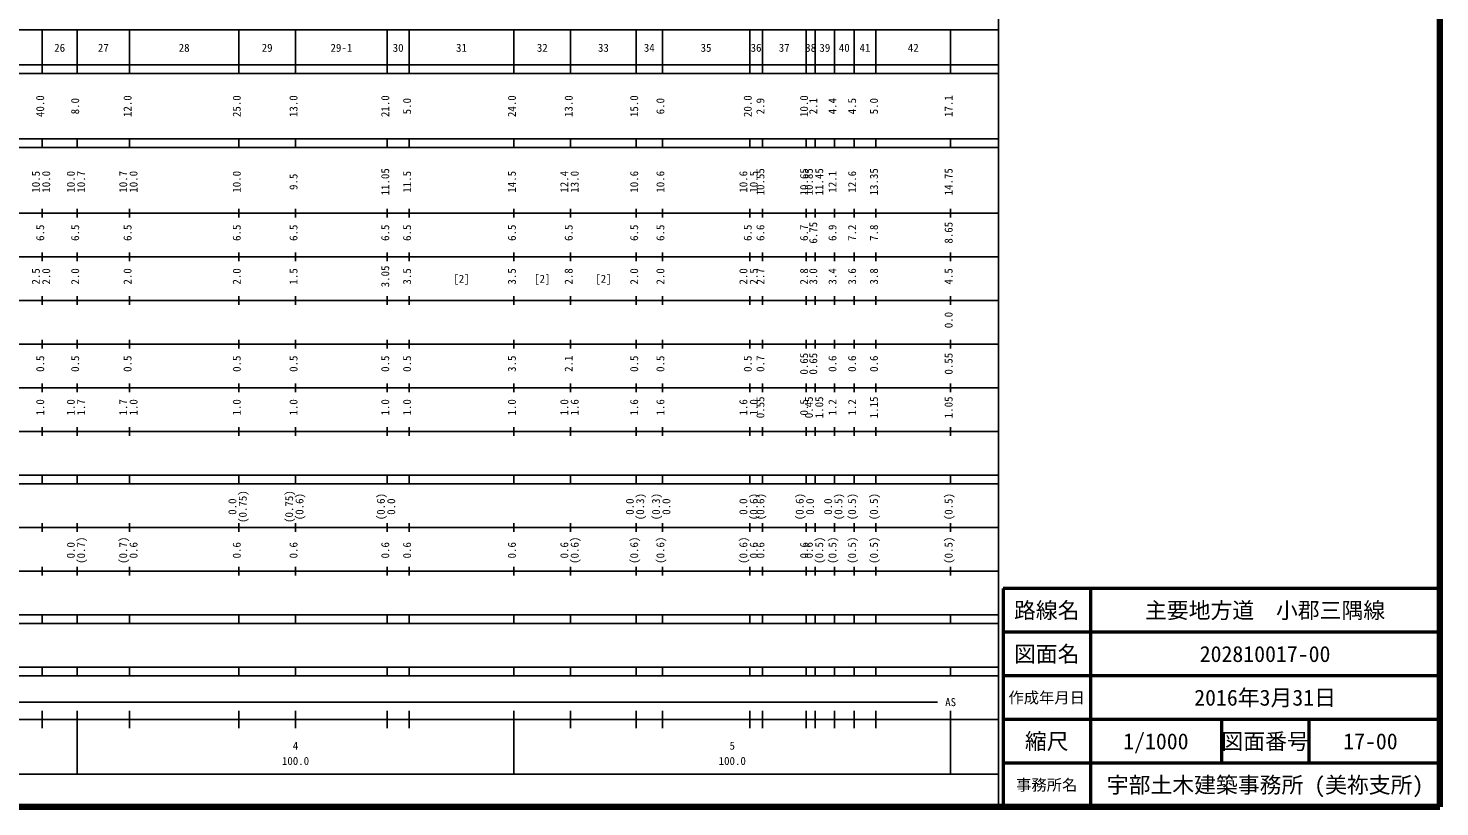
# Model space of a CAD drawing. Units: millimetres on the paper, enlarged 1000 times. Extents: x 40000 to 680000, y 20000 to 380000.
# Drawn here: x 356800 to 680000, y 20000 to 198357 of the extents above; entities that cross this region are included whole.
import ezdxf
from ezdxf.enums import TextEntityAlignment as Align

# ---------------------------------------------------------------- set-up
doc = ezdxf.new("R2010")
doc.units = ezdxf.units.MM
doc.header["$LTSCALE"] = 1000
for name, color, linetype, lineweight in [('M-TTL', 2, 'Continuous', 140), ('M-TTL-BAND', 7, 'Continuous', 25), ('M-TTL-FRAM', 2, 'Continuous', 50), ('M-TTL-LINE', 7, 'Continuous', 50)]:
    doc.layers.add(name, color=color, linetype=linetype, lineweight=lineweight)
doc.layers.add('M-TTL-TXT', color=7, linetype='Continuous')
doc.styles.add('ＭＳ ゴシック', font='')
doc.styles.get('ＭＳ ゴシック').set_extended_font_data('MS Gothic')

msp = doc.modelspace()

# ---------------------------------------------------------------- linework, layer by layer
at = {"layer": 'M-TTL'}
for p, q in [((680000, 20000), (680000, 380000)), ((40000, 20000), (680000, 20000))]:
    msp.add_line(p, q, dxfattribs=at)
at = {"layer": 'M-TTL-BAND'}
for p, q in [((579000, 20000), (579000, 370000)), ((68000, 198000), (579000, 198000)), ((360000, 188000), (360000, 198000)), ((368000, 188000), (368000, 198000)), ((380000, 188000), (380000, 198000)), ((405000, 188000), (405000, 198000)), ((418000, 188000), (418000, 198000)), ((439000, 188000), (439000, 198000)), ((444000, 188000), (444000, 198000)), ((468000, 188000), (468000, 198000)), ((481000, 188000), (481000, 198000)), ((496000, 188000), (496000, 198000)), ((502000, 188000), (502000, 198000)), ((522000, 188000), (522000, 198000)), ((524900, 188000), (524900, 198000)), ((534900, 188000), (534900, 198000)), ((537000, 188000), (537000, 198000)), ((541400, 188000), (541400, 198000)), ((545900, 188000), (545900, 198000)), ((550900, 188000), (550900, 198000)), ((568000, 188000), (568000, 198000)), ((40000, 190000), (579000, 190000)), ((40000, 188000), (579000, 188000)), ((40000, 173000), (579000, 173000)), ((360000, 171000), (360000, 173000)), ((368000, 171000), (368000, 173000)), ((380000, 171000), (380000, 173000)), ((405000, 171000), (405000, 173000)), ((418000, 171000), (418000, 173000)), ((439000, 171000), (439000, 173000)), ((444000, 171000), (444000, 173000)), ((468000, 171000), (468000, 173000)), ((481000, 171000), (481000, 173000)), ((496000, 171000), (496000, 173000)), ((502000, 171000), (502000, 173000)), ((522000, 171000), (522000, 173000)), ((524900, 171000), (524900, 173000)), ((534900, 171000), (534900, 173000)), ((537000, 171000), (537000, 173000)), ((541400, 171000), (541400, 173000)), ((545900, 171000), (545900, 173000)), ((550900, 171000), (550900, 173000)), ((568000, 171000), (568000, 173000)), ((40000, 171000), (579000, 171000)), ((40000, 156000), (579000, 156000)), ((360000, 155000), (360000, 157000)), ((368000, 155000), (368000, 157000)), ((380000, 155000), (380000, 157000)), ((405000, 155000), (405000, 157000)), ((418000, 155000), (418000, 157000)), ((439000, 155000), (439000, 157000)), ((444000, 155000), (444000, 157000)), ((468000, 155000), (468000, 157000)), ((481000, 155000), (481000, 157000)), ((496000, 155000), (496000, 157000)), ((502000, 155000), (502000, 157000)), ((522000, 155000), (522000, 157000)), ((524900, 155000), (524900, 157000)), ((534900, 155000), (534900, 157000)), ((537000, 155000), (537000, 157000)), ((541400, 155000), (541400, 157000)), ((545900, 155000), (545900, 157000)), ((550900, 155000), (550900, 157000)), ((568000, 155000), (568000, 157000)), ((46000, 146000), (579000, 146000)), ((360000, 145000), (360000, 147000)), ((368000, 145000), (368000, 147000)), ((380000, 145000), (380000, 147000)), ((405000, 145000), (405000, 147000)), ((418000, 145000), (418000, 147000)), ((439000, 145000), (439000, 147000)), ((444000, 145000), (444000, 147000)), ((468000, 145000), (468000, 147000)), ((481000, 145000), (481000, 147000)), ((496000, 145000), (496000, 147000)), ((502000, 145000), (502000, 147000)), ((522000, 145000), (522000, 147000)), ((524900, 145000), (524900, 147000)), ((534900, 145000), (534900, 147000)), ((537000, 145000), (537000, 147000)), ((541400, 145000), (541400, 147000)), ((545900, 145000), (545900, 147000)), ((550900, 145000), (550900, 147000)), ((568000, 145000), (568000, 147000)), ((52000, 136000), (579000, 136000)), ((360000, 135000), (360000, 137000)), ((368000, 135000), (368000, 137000)), ((380000, 135000), (380000, 137000)), ((405000, 135000), (405000, 137000)), ((418000, 135000), (418000, 137000)), ((439000, 135000), (439000, 137000)), ((444000, 135000), (444000, 137000)), ((468000, 135000), (468000, 137000)), ((481000, 135000), (481000, 137000)), ((496000, 135000), (496000, 137000)), ((502000, 135000), (502000, 137000)), ((522000, 135000), (522000, 137000)), ((524900, 135000), (524900, 137000)), ((534900, 135000), (534900, 137000)), ((537000, 135000), (537000, 137000)), ((541400, 135000), (541400, 137000)), ((545900, 135000), (545900, 137000)), ((550900, 135000), (550900, 137000)), ((568000, 135000), (568000, 137000)), ((360000, 125000), (360000, 127000)), ((368000, 125000), (368000, 127000)), ((380000, 125000), (380000, 127000)), ((405000, 125000), (405000, 127000)), ((418000, 125000), (418000, 127000)), ((439000, 125000), (439000, 127000)), ((444000, 125000), (444000, 127000)), ((468000, 125000), (468000, 127000)), ((481000, 125000), (481000, 127000)), ((496000, 125000), (496000, 127000)), ((502000, 125000), (502000, 127000)), ((522000, 125000), (522000, 127000)), ((524900, 125000), (524900, 127000)), ((534900, 125000), (534900, 127000)), ((537000, 125000), (537000, 127000)), ((541400, 125000), (541400, 127000)), ((545900, 125000), (545900, 127000)), ((550900, 125000), (550900, 127000)), ((568000, 125000), (568000, 127000)), ((46000, 126000), (579000, 126000)), ((360000, 115000), (360000, 117000)), ((368000, 115000), (368000, 117000)), ((380000, 115000), (380000, 117000)), ((405000, 115000), (405000, 117000)), ((418000, 115000), (418000, 117000)), ((439000, 115000), (439000, 117000)), ((444000, 115000), (444000, 117000)), ((468000, 115000), (468000, 117000)), ((481000, 115000), (481000, 117000)), ((496000, 115000), (496000, 117000)), ((502000, 115000), (502000, 117000)), ((522000, 115000), (522000, 117000)), ((524900, 115000), (524900, 117000)), ((534900, 115000), (534900, 117000)), ((537000, 115000), (537000, 117000)), ((541400, 115000), (541400, 117000)), ((545900, 115000), (545900, 117000)), ((550900, 115000), (550900, 117000)), ((568000, 115000), (568000, 117000)), ((52000, 116000), (579000, 116000)), ((360000, 105000), (360000, 107000)), ((368000, 105000), (368000, 107000)), ((380000, 105000), (380000, 107000)), ((405000, 105000), (405000, 107000)), ((418000, 105000), (418000, 107000)), ((439000, 105000), (439000, 107000)), ((444000, 105000), (444000, 107000)), ((468000, 105000), (468000, 107000)), ((481000, 105000), (481000, 107000)), ((496000, 105000), (496000, 107000)), ((502000, 105000), (502000, 107000)), ((522000, 105000), (522000, 107000)), ((524900, 105000), (524900, 107000)), ((534900, 105000), (534900, 107000)), ((537000, 105000), (537000, 107000)), ((541400, 105000), (541400, 107000)), ((545900, 105000), (545900, 107000)), ((550900, 105000), (550900, 107000)), ((568000, 105000), (568000, 107000)), ((46000, 106000), (579000, 106000)), ((40000, 96000), (579000, 96000)), ((40000, 94000), (579000, 94000)), ((360000, 94000), (360000, 96000)), ((368000, 94000), (368000, 96000)), ((380000, 94000), (380000, 96000)), ((405000, 94000), (405000, 96000)), ((418000, 94000), (418000, 96000)), ((439000, 94000), (439000, 96000)), ((444000, 94000), (444000, 96000)), ((468000, 94000), (468000, 96000)), ((481000, 94000), (481000, 96000)), ((496000, 94000), (496000, 96000)), ((502000, 94000), (502000, 96000)), ((522000, 94000), (522000, 96000)), ((524900, 94000), (524900, 96000)), ((534900, 94000), (534900, 96000)), ((537000, 94000), (537000, 96000)), ((541400, 94000), (541400, 96000)), ((545900, 94000), (545900, 96000)), ((550900, 94000), (550900, 96000)), ((568000, 94000), (568000, 96000)), ((360000, 83000), (360000, 85000)), ((368000, 83000), (368000, 85000)), ((380000, 83000), (380000, 85000)), ((405000, 83000), (405000, 85000)), ((418000, 83000), (418000, 85000)), ((439000, 83000), (439000, 85000)), ((444000, 83000), (444000, 85000)), ((468000, 83000), (468000, 85000)), ((481000, 83000), (481000, 85000)), ((496000, 83000), (496000, 85000)), ((502000, 83000), (502000, 85000)), ((522000, 83000), (522000, 85000)), ((524900, 83000), (524900, 85000)), ((534900, 83000), (534900, 85000)), ((537000, 83000), (537000, 85000)), ((541400, 83000), (541400, 85000)), ((545900, 83000), (545900, 85000)), ((550900, 83000), (550900, 85000)), ((568000, 83000), (568000, 85000)), ((49000, 84000), (579000, 84000)), ((360000, 73000), (360000, 75000)), ((368000, 73000), (368000, 75000)), ((380000, 73000), (380000, 75000)), ((405000, 73000), (405000, 75000)), ((418000, 73000), (418000, 75000)), ((439000, 73000), (439000, 75000)), ((444000, 73000), (444000, 75000)), ((468000, 73000), (468000, 75000)), ((481000, 73000), (481000, 75000)), ((496000, 73000), (496000, 75000)), ((502000, 73000), (502000, 75000)), ((522000, 73000), (522000, 75000)), ((524900, 73000), (524900, 75000)), ((534900, 73000), (534900, 75000)), ((537000, 73000), (537000, 75000)), ((541400, 73000), (541400, 75000)), ((545900, 73000), (545900, 75000)), ((550900, 73000), (550900, 75000)), ((568000, 73000), (568000, 75000)), ((40000, 74000), (579000, 74000)), ((40000, 64000), (579000, 64000)), ((40000, 62000), (579000, 62000)), ((360000, 62000), (360000, 64000)), ((368000, 62000), (368000, 64000)), ((380000, 62000), (380000, 64000)), ((405000, 62000), (405000, 64000)), ((418000, 62000), (418000, 64000)), ((439000, 62000), (439000, 64000)), ((444000, 62000), (444000, 64000)), ((468000, 62000), (468000, 64000)), ((481000, 62000), (481000, 64000)), ((496000, 62000), (496000, 64000)), ((502000, 62000), (502000, 64000)), ((522000, 62000), (522000, 64000)), ((524900, 62000), (524900, 64000)), ((534900, 62000), (534900, 64000)), ((537000, 62000), (537000, 64000)), ((541400, 62000), (541400, 64000)), ((545900, 62000), (545900, 64000)), ((550900, 62000), (550900, 64000)), ((568000, 62000), (568000, 64000)), ((40000, 52000), (579000, 52000)), ((360000, 50000), (360000, 52000)), ((368000, 50000), (368000, 52000)), ((380000, 50000), (380000, 52000)), ((405000, 50000), (405000, 52000)), ((418000, 50000), (418000, 52000)), ((439000, 50000), (439000, 52000)), ((444000, 50000), (444000, 52000)), ((468000, 50000), (468000, 52000)), ((481000, 50000), (481000, 52000)), ((496000, 50000), (496000, 52000)), ((502000, 50000), (502000, 52000)), ((522000, 50000), (522000, 52000)), ((524900, 50000), (524900, 52000)), ((534900, 50000), (534900, 52000)), ((537000, 50000), (537000, 52000)), ((541400, 50000), (541400, 52000)), ((545900, 50000), (545900, 52000)), ((550900, 50000), (550900, 52000)), ((568000, 50000), (568000, 52000)), ((40000, 50000), (579000, 50000)), ((71000, 44000), (565000, 44000)), ((40000, 40000), (579000, 40000)), ((360000, 38000), (360000, 42000)), ((368000, 27500), (368000, 42000)), ((380000, 38000), (380000, 42000)), ((405000, 38000), (405000, 42000)), ((418000, 38000), (418000, 42000)), ((439000, 38000), (439000, 42000)), ((444000, 38000), (444000, 42000)), ((468000, 27500), (468000, 42000)), ((481000, 38000), (481000, 42000)), ((496000, 38000), (496000, 42000)), ((502000, 38000), (502000, 42000)), ((522000, 38000), (522000, 42000)), ((524900, 38000), (524900, 42000)), ((534900, 38000), (534900, 42000)), ((537000, 38000), (537000, 42000)), ((541400, 38000), (541400, 42000)), ((545900, 38000), (545900, 42000)), ((550900, 38000), (550900, 42000)), ((568000, 27500), (568000, 42000)), ((68000, 27500), (579000, 27500))]:
    msp.add_line(p, q, dxfattribs=at)
at = {"layer": 'M-TTL-FRAM'}
for p, q in [((680000, 70000), (580000, 70000)), ((580000, 70000), (580000, 20000))]:
    msp.add_line(p, q, dxfattribs=at)
at = {"layer": 'M-TTL-LINE'}
for p, q in [((600000, 70000), (600000, 20000)), ((680000, 60000), (580000, 60000)), ((680000, 50000), (580000, 50000)), ((680000, 40000), (580000, 40000)), ((630000, 40000), (630000, 30000)), ((650000, 40000), (650000, 30000)), ((680000, 30000), (580000, 30000))]:
    msp.add_line(p, q, dxfattribs=at)

# ---------------------------------------------------------------- texts
at = {"layer": 'M-TTL-BAND', "style": 'ＭＳ ゴシック'}
for s, p in [('26', (364000, 192405)), ('27', (374000, 192405)), ('28', (392500, 192405)), ('29', (411500, 192405)), ('29-1', (428500, 192405)), ('30', (441500, 192405)), ('31', (456000, 192405)), ('32', (474500, 192405)), ('33', (488500, 192405)), ('34', (499000, 192405)), ('35', (512000, 192405)), ('36', (523450, 192405)), ('37', (529900, 192405)), ('38', (535950, 192405)), ('39', (539200, 192405)), ('40', (543650, 192405)), ('41', (548400, 192405)), ('42', (559450, 192405)), ('[2]', (456000, 139500)), ('[2]', (474500, 139500)), ('[2]', (488500, 139500)), ('AS', (568000, 42500)), ('4', (418000, 32523)), ('5', (518000, 32523)), ('100.0', (418000, 29033)), ('100.0', (518000, 29033))]:
    msp.add_text(s, height=1833, dxfattribs=at).set_placement(p, align=Align.BOTTOM_CENTER)
for s, p in [('40.0', (361000, 180500)), ('8.0', (369000, 180500)), ('12.0', (381000, 180500)), ('25.0', (406000, 180500)), ('13.0', (419000, 180500)), ('21.0', (440000, 180500)), ('5.0', (445000, 180500)), ('24.0', (469000, 180500)), ('13.0', (482000, 180500)), ('15.0', (497000, 180500)), ('6.0', (503000, 180500)), ('20.0', (523000, 180500)), ('2.9', (525900, 180500)), ('10.0', (535900, 180500)), ('2.1', (538000, 180500)), ('4.4', (542400, 180500)), ('4.5', (546900, 180500)), ('5.0', (551900, 180500)), ('17.1', (569000, 180500)), ('10.5', (360000, 163174)), ('10.0', (362370, 163174)), ('10.0', (368000, 163174)), ('10.7', (370370, 163174)), ('10.7', (380000, 163174)), ('10.0', (382370, 163174)), ('10.0', (406000, 163174)), ('9.5', (419000, 163174)), ('11.05', (440000, 163174)), ('11.5', (445000, 163174)), ('14.5', (469000, 163174)), ('12.4', (481000, 163174)), ('13.0', (483370, 163174)), ('10.6', (497000, 163174)), ('10.6', (503000, 163174)), ('10.6', (522000, 163174)), ('10.5', (524370, 163174)), ('10.55', (525900, 163174)), ('10.65', (535900, 163174)), ('10.85', (537000, 163174)), ('11.45', (539370, 163174)), ('12.1', (542400, 163174)), ('12.6', (546900, 163174)), ('13.35', (551900, 163174)), ('14.75', (569000, 163174)), ('6.5', (361000, 151500)), ('6.5', (369000, 151500)), ('6.5', (381000, 151500)), ('6.5', (406000, 151500)), ('6.5', (419000, 151500)), ('6.5', (440000, 151500)), ('6.5', (445000, 151500)), ('6.5', (469000, 151500)), ('6.5', (482000, 151500)), ('6.5', (497000, 151500)), ('6.5', (503000, 151500)), ('6.5', (523000, 151500)), ('6.6', (525900, 151500)), ('6.7', (535900, 151500)), ('6.75', (538000, 151500)), ('6.9', (542400, 151500)), ('7.2', (546900, 151500)), ('7.8', (551900, 151500)), ('8.65', (569000, 151500)), ('2.5', (360000, 141500)), ('2.0', (362370, 141500)), ('2.0', (369000, 141500)), ('2.0', (381000, 141500)), ('2.0', (406000, 141500)), ('1.5', (419000, 141500)), ('3.05', (440000, 141500)), ('3.5', (445000, 141500)), ('3.5', (469000, 141500)), ('2.8', (482000, 141500)), ('2.0', (497000, 141500)), ('2.0', (503000, 141500)), ('2.0', (522000, 141500)), ('2.5', (524370, 141500)), ('2.7', (525900, 141500)), ('2.8', (535900, 141500)), ('3.0', (538000, 141500)), ('3.4', (542400, 141500)), ('3.6', (546900, 141500)), ('3.8', (551900, 141500)), ('4.5', (569000, 141500)), ('0.0', (569000, 131500)), ('0.5', (361000, 121500)), ('0.5', (369000, 121500)), ('0.5', (381000, 121500)), ('0.5', (406000, 121500)), ('0.5', (419000, 121500)), ('0.5', (440000, 121500)), ('0.5', (445000, 121500)), ('3.5', (469000, 121500)), ('2.1', (482000, 121500)), ('0.5', (497000, 121500)), ('0.5', (503000, 121500)), ('0.5', (523000, 121500)), ('0.7', (525900, 121500)), ('0.65', (535900, 121500)), ('0.65', (538000, 121500)), ('0.6', (542400, 121500)), ('0.6', (546900, 121500)), ('0.6', (551900, 121500)), ('0.55', (569000, 121500)), ('1.0', (361000, 111500)), ('1.0', (368000, 111500)), ('1.7', (370370, 111500)), ('1.7', (380000, 111500)), ('1.0', (382370, 111500)), ('1.0', (406000, 111500)), ('1.0', (419000, 111500)), ('1.0', (440000, 111500)), ('1.0', (445000, 111500)), ('1.0', (469000, 111500)), ('1.0', (481000, 111500)), ('1.6', (483370, 111500)), ('1.6', (497000, 111500)), ('1.6', (503000, 111500)), ('1.6', (522000, 111500)), ('1.0', (524370, 111500)), ('0.55', (525900, 111500)), ('0.5', (535900, 111500)), ('0.45', (537000, 111500)), ('1.05', (539370, 111500)), ('1.2', (542400, 111500)), ('1.2', (546900, 111500)), ('1.15', (551900, 111500)), ('1.05', (569000, 111500)), ('0.0', (405000, 88764)), ('(0.75)', (407370, 88764)), ('(0.75)', (418000, 88764)), ('(0.6)', (420370, 88764)), ('(0.6)', (439000, 88764)), ('0.0', (441370, 88764)), ('0.0', (496000, 88764)), ('(0.3)', (498370, 88764)), ('(0.3)', (502000, 88764)), ('0.0', (504370, 88764)), ('0.0', (522000, 88764)), ('(0.6)', (524370, 88764)), ('(0.6)', (525900, 88764)), ('(0.6)', (534900, 88764)), ('0.0', (537270, 88764)), ('0.0', (541400, 88764)), ('(0.5)', (543770, 88764)), ('(0.5)', (546900, 88764)), ('(0.5)', (551900, 88764)), ('(0.5)', (569000, 88764)), ('(0.7)', (370370, 78764)), ('(0.7)', (380000, 78764)), ('(0.6)', (483370, 78764)), ('(0.6)', (497000, 78764)), ('(0.6)', (503000, 78764)), ('(0.6)', (522000, 78764)), ('(0.5)', (539370, 78764)), ('(0.5)', (542400, 78764)), ('(0.5)', (546900, 78764)), ('(0.5)', (551900, 78764)), ('(0.5)', (569000, 78764)), ('0.0', (368000, 78764)), ('0.6', (382370, 78764)), ('0.6', (406000, 78764)), ('0.6', (419000, 78764)), ('0.6', (440000, 78764)), ('0.6', (445000, 78764)), ('0.6', (469000, 78764)), ('0.6', (481000, 78764)), ('0.6', (524370, 78764)), ('0.6', (525900, 78764)), ('0.6', (535900, 78764)), ('0.6', (537000, 78764))]:
    msp.add_text(s, height=1833, rotation=90, dxfattribs=at).set_placement(p, align=Align.BOTTOM_CENTER)
at = {"layer": 'M-TTL-TXT', "style": 'ＭＳ ゴシック'}
for s, height, p in [('路線名', 3666, (590000, 65000)), ('路線名', 3666, (590000, 65000)), ('主要地方道  小郡三隅線', 3666, (640000, 65000)), ('図面名', 3666, (590000, 55000)), ('図面名', 3666, (590000, 55000)), ('202810017-00', 3666, (640000, 55000)), ('作成年月日', 2566, (590000, 45000)), ('作成年月日', 2566, (590000, 45000)), ('2016年3月31日', 3666, (640000, 45000)), ('縮尺', 3666, (590000, 35000)), ('縮尺', 3666, (590000, 35000)), ('1/1000', 3666, (615000, 35000)), ('図面番号', 3666, (640000, 35000)), ('図面番号', 3666, (640000, 35000)), ('17-00', 3666, (664125, 35000)), ('事務所名', 2566, (590000, 25000)), ('事務所名', 2566, (590000, 25000)), ('宇部土木建築事務所 (美祢支所)', 3666, (640000, 25000))]:
    msp.add_text(s, height=height, dxfattribs=at).set_placement(p, align=Align.MIDDLE_CENTER)

doc.saveas('drawing.dxf')
